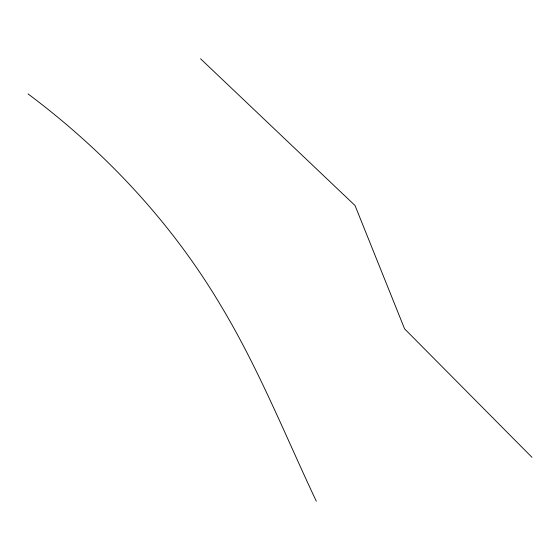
<?xml version="1.0" encoding="UTF-8"?>
<svg xmlns="http://www.w3.org/2000/svg" width="560" height="560" viewBox="0 0 560 560"><rect width="100%" height="100%" fill="white"/><g stroke="black" fill="none" stroke-linecap="round" stroke-linejoin="round"><path stroke-width="0.84" d="M28 93.884C104.895 151.375 171.71 222.761 220.766 305.48C258.356 367.815 285.327 435.575 316.309 501.228M200.55 58.772L355.033 205.52L404.586 328.839L532 457.338"/></g></svg>
